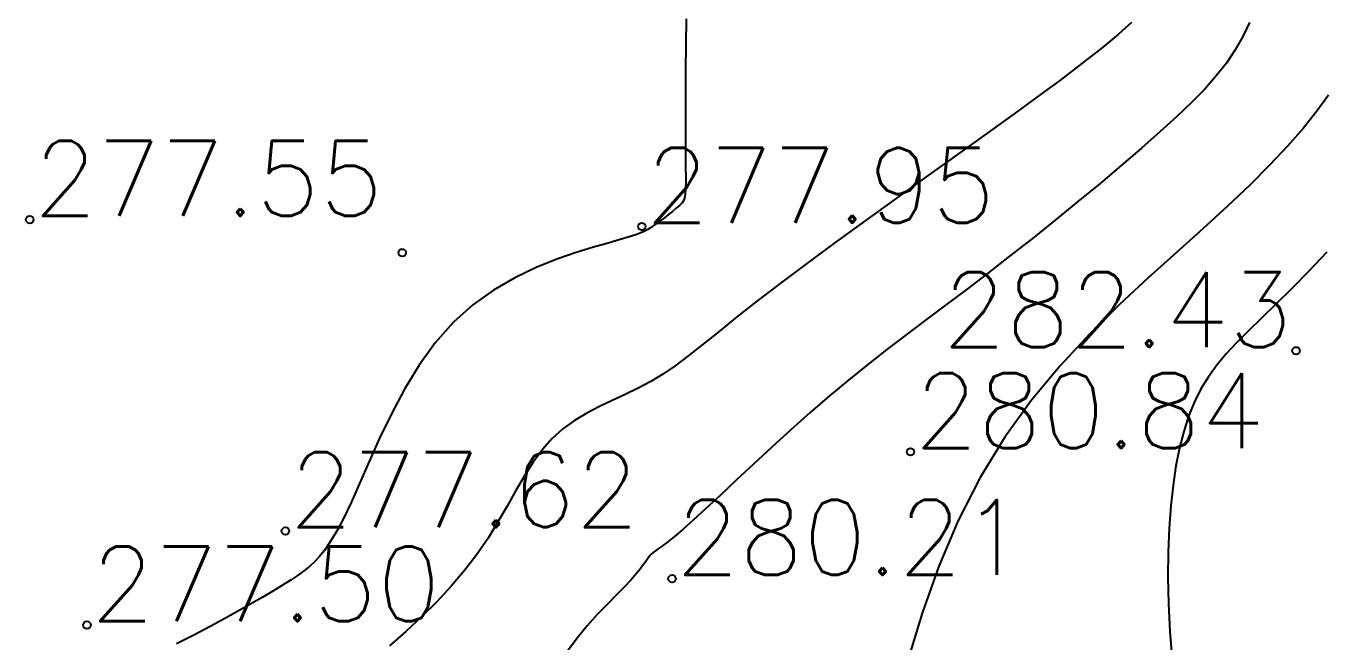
# Model space of a CAD drawing. Extents: x 524954 to 526204, y 9523489 to 9524010.
# Drawn here: x 525586.24 to 525603.56, y 9523845.58 to 9523853.78 of the extents above; entities that cross this region are included whole.
import ezdxf
from ezdxf.enums import TextEntityAlignment as Align

# ---------------------------------------------------------------- set-up
doc = ezdxf.new("R2010")
doc.units = 0
doc.header["$PDMODE"] = 33
doc.header["$PDSIZE"] = 0.1
for name, color, linetype in [('CN_01_00', 3, 'Continuous'), ('CN_02_00', 4, 'Continuous'), ('CN_10_00', 1, 'Continuous'), ('TopoAlt', 3, 'Continuous'), ('TOPOJIS', 7, 'Continuous')]:
    doc.layers.add(name, color=color, linetype=linetype)
doc.styles.add('Simplex 1.0', font='Simplex.shx', dxfattribs={"width": 0.99, "height": 1})

# ---------------------------------------------------------------- blocks, each defined once
blk = doc.blocks.new('TCPOINT M')
at = {"color": 0}
blk.add_point((0, 0), dxfattribs=at)
at = {"layer": 'TopoAlt', "style": 'Simplex 1.0', "width": 0.99}
blk.add_attdef('ALT', (0.15, 0.15), '', height=1, dxfattribs=at)

msp = doc.modelspace()

# ---------------------------------------------------------------- linework, layer by layer
at = {"layer": 'CN_01_00', "flags": 128}
for points, elevation in [([(525600.986, 9523853.83), (525600.904, 9523853.755), (525600.813, 9523853.675), (525600.706, 9523853.585), (525600.58, 9523853.481), (525600.429, 9523853.362), (525600.247, 9523853.222), (525600.03, 9523853.058), (525599.773, 9523852.868), (525599.47, 9523852.647), (525599.118, 9523852.393), (525598.728, 9523852.114), (525598.312, 9523851.816), (525597.883, 9523851.508), (525597.453, 9523851.198), (525597.034, 9523850.893), (525596.639, 9523850.602), (525596.281, 9523850.334), (525595.969, 9523850.093), (525595.698, 9523849.879), (525595.463, 9523849.691), (525595.257, 9523849.525), (525595.071, 9523849.379), (525594.9, 9523849.251), (525594.737, 9523849.138), (525594.574, 9523849.039), (525594.406, 9523848.949), (525594.234, 9523848.867), (525594.061, 9523848.786), (525593.889, 9523848.705), (525593.72, 9523848.617), (525593.557, 9523848.52), (525593.403, 9523848.41), (525593.259, 9523848.281), (525593.128, 9523848.132), (525593.007, 9523847.964), (525592.891, 9523847.781), (525592.776, 9523847.584), (525592.659, 9523847.378), (525592.536, 9523847.166), (525592.403, 9523846.95), (525592.256, 9523846.733), (525592.091, 9523846.518), (525591.911, 9523846.307), (525591.719, 9523846.1), (525591.516, 9523845.898), (525591.306, 9523845.703), (525591.091, 9523845.514)], 279), ([(525603.614, 9523852.863), (525603.459, 9523852.646), (525603.277, 9523852.418), (525603.067, 9523852.179), (525602.83, 9523851.927), (525602.565, 9523851.661), (525602.27, 9523851.379), (525601.944, 9523851.08), (525601.589, 9523850.763), (525601.212, 9523850.425), (525600.822, 9523850.062), (525600.426, 9523849.671), (525600.034, 9523849.249), (525599.654, 9523848.792), (525599.296, 9523848.297), (525598.967, 9523847.761), (525598.674, 9523847.183), (525598.418, 9523846.574), (525598.196, 9523845.949), (525598.005, 9523845.323)], 281)]:
    msp.add_lwpolyline(points, dxfattribs=dict(at, elevation=elevation))
at = {"layer": 'CN_02_00', "flags": 128}
for points, elevation in [([(525595.047, 9523853.88), (525595.04, 9523853.196), (525595.038, 9523852.652), (525595.039, 9523852.239), (525595.04, 9523851.938), (525595.041, 9523851.729), (525595.038, 9523851.592), (525595.031, 9523851.509), (525595.016, 9523851.46), (525594.992, 9523851.426), (525594.957, 9523851.39), (525594.914, 9523851.351), (525594.864, 9523851.309), (525594.811, 9523851.267), (525594.756, 9523851.226), (525594.702, 9523851.186), (525594.651, 9523851.15), (525594.607, 9523851.118), (525594.57, 9523851.091), (525594.534, 9523851.068), (525594.495, 9523851.046), (525594.444, 9523851.024), (525594.377, 9523850.999), (525594.286, 9523850.969), (525594.165, 9523850.933), (525594.008, 9523850.888), (525593.81, 9523850.832), (525593.579, 9523850.761), (525593.321, 9523850.672), (525593.046, 9523850.561), (525592.761, 9523850.425), (525592.476, 9523850.26), (525592.199, 9523850.062), (525591.938, 9523849.828), (525591.699, 9523849.557), (525591.484, 9523849.256), (525591.289, 9523848.936), (525591.114, 9523848.609), (525590.957, 9523848.283), (525590.816, 9523847.971), (525590.69, 9523847.681), (525590.577, 9523847.426), (525590.474, 9523847.213), (525590.382, 9523847.039), (525590.298, 9523846.899), (525590.222, 9523846.787), (525590.151, 9523846.7), (525590.086, 9523846.631), (525590.024, 9523846.575), (525589.964, 9523846.526), (525589.904, 9523846.481), (525589.842, 9523846.437), (525589.775, 9523846.392), (525589.699, 9523846.343), (525589.612, 9523846.29), (525589.51, 9523846.229), (525589.39, 9523846.159), (525589.249, 9523846.078), (525589.085, 9523845.984), (525588.9, 9523845.881), (525588.697, 9523845.77), (525588.479, 9523845.656), (525588.249, 9523845.54)], 278), ([(525603.596, 9523850.767), (525603.354, 9523850.514), (525603.125, 9523850.282), (525602.914, 9523850.074), (525602.723, 9523849.887), (525602.55, 9523849.717), (525602.393, 9523849.559), (525602.253, 9523849.408), (525602.127, 9523849.257), (525602.015, 9523849.104), (525601.915, 9523848.942), (525601.827, 9523848.767), (525601.75, 9523848.578), (525601.684, 9523848.374), (525601.628, 9523848.153), (525601.581, 9523847.914), (525601.543, 9523847.657), (525601.514, 9523847.381), (525601.492, 9523847.085), (525601.479, 9523846.767), (525601.474, 9523846.43), (525601.48, 9523846.076), (525601.498, 9523845.706), (525601.529, 9523845.323)], 282)]:
    msp.add_lwpolyline(points, dxfattribs=dict(at, elevation=elevation))
at = {"layer": 'CN_10_00', "elevation": 280, "flags": 128}
msp.add_lwpolyline([(525602.56, 9523853.831), (525602.473, 9523853.643), (525602.372, 9523853.464), (525602.254, 9523853.29), (525602.119, 9523853.117), (525601.964, 9523852.943), (525601.788, 9523852.762), (525601.589, 9523852.573), (525601.367, 9523852.371), (525601.12, 9523852.154), (525600.852, 9523851.923), (525600.568, 9523851.684), (525600.272, 9523851.44), (525599.969, 9523851.194), (525599.665, 9523850.95), (525599.362, 9523850.711), (525599.067, 9523850.482), (525598.782, 9523850.265), (525598.508, 9523850.058), (525598.241, 9523849.858), (525597.98, 9523849.661), (525597.724, 9523849.465), (525597.469, 9523849.266), (525597.215, 9523849.062), (525596.959, 9523848.849), (525596.7, 9523848.625), (525596.442, 9523848.395), (525596.189, 9523848.164), (525595.944, 9523847.938), (525595.713, 9523847.722), (525595.499, 9523847.521), (525595.306, 9523847.342), (525595.14, 9523847.189), (525595.001, 9523847.067), (525594.89, 9523846.972), (525594.801, 9523846.901), (525594.731, 9523846.848), (525594.678, 9523846.81), (525594.638, 9523846.781), (525594.606, 9523846.757), (525594.581, 9523846.734), (525594.558, 9523846.708), (525594.534, 9523846.677), (525594.507, 9523846.639), (525594.474, 9523846.592), (525594.431, 9523846.536), (525594.377, 9523846.47), (525594.307, 9523846.39), (525594.22, 9523846.297), (525594.114, 9523846.189), (525593.992, 9523846.066), (525593.861, 9523845.929), (525593.726, 9523845.779), (525593.591, 9523845.616), (525593.463, 9523845.44)], dxfattribs=at)

# ---------------------------------------------------------------- block references
at = {"layer": 'TOPOJIS'}
ref = msp.add_blockref('TCPOINT M', (525586.289, 9523851.2, 277.55), dxfattribs=at)
ref.add_attrib('ALT', '277.55', (525586.339, 9523851.25, 277.55), dxfattribs={"layer": 'TopoAlt', "height": 1, "style": 'Simplex 1.0', "width": 0.99})
ref = msp.add_blockref('TCPOINT M', (525594.455, 9523851.109, 277.95), dxfattribs=at)
ref.add_attrib('ALT', '277.95', (525594.505, 9523851.159, 277.95), dxfattribs={"layer": 'TopoAlt', "height": 1, "style": 'Simplex 1.0', "width": 0.99})
msp.add_blockref('TCPOINT M', (525591.259, 9523850.758, 277.71), dxfattribs=at)
ref = msp.add_blockref('TCPOINT M', (525603.183, 9523849.45, 282.43), dxfattribs=at)
ref.add_attrib('ALT', '282.43', dxfattribs={"layer": 'TopoAlt', "height": 1, "style": 'Simplex 1.0', "width": 0.99}).set_placement((525603.133, 9523849.5, 282.43), align=Align.RIGHT)
ref = msp.add_blockref('TCPOINT M', (525598.04, 9523848.102, 280.84), dxfattribs=at)
ref.add_attrib('ALT', '280.84', (525598.09, 9523848.152, 280.84), dxfattribs={"layer": 'TopoAlt', "height": 1, "style": 'Simplex 1.0', "width": 0.99})
ref = msp.add_blockref('TCPOINT M', (525589.7, 9523847.045, 277.62), dxfattribs=at)
ref.add_attrib('ALT', '277.62', (525589.75, 9523847.095, 277.62), dxfattribs={"layer": 'TopoAlt', "height": 1, "style": 'Simplex 1.0', "width": 0.99})
ref = msp.add_blockref('TCPOINT M', (525594.858, 9523846.409, 280.21), dxfattribs=at)
ref.add_attrib('ALT', '280.21', (525594.908, 9523846.459, 280.21), dxfattribs={"layer": 'TopoAlt', "height": 1, "style": 'Simplex 1.0', "width": 0.99})
ref = msp.add_blockref('TCPOINT M', (525587.053, 9523845.79, 277.5), dxfattribs=at)
ref.add_attrib('ALT', '277.50', (525587.103, 9523845.84, 277.5), dxfattribs={"layer": 'TopoAlt', "height": 1, "style": 'Simplex 1.0', "width": 0.99})

doc.saveas('drawing.dxf')
